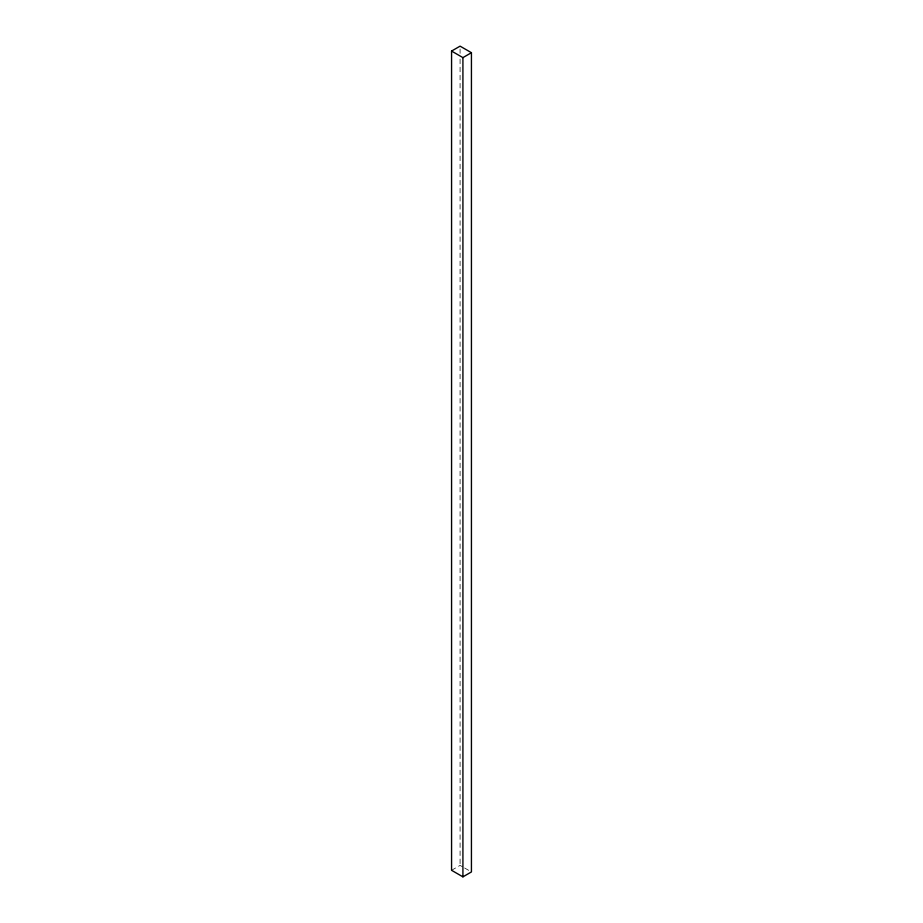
<?xml version="1.0" encoding="UTF-8"?>
<svg xmlns="http://www.w3.org/2000/svg" width="923" height="923" viewBox="0 0 923 923"><rect width="100%" height="100%" fill="white"/><g stroke="black" fill="none" stroke-linecap="round" stroke-linejoin="round"><path stroke-width="0.69" stroke-dasharray="4.62 3.46" d="M451.566 870.297L460.081 865.382L463.484 867.343M464.627 868.001L471.434 871.935M460.081 49.034L460.081 53.349M460.081 59.107L460.081 865.382"/><path stroke-width="1.38" d="M451.566 51.065L460.081 46.15L471.434 52.703L471.434 871.935L462.919 876.85L451.566 870.297L451.566 51.065L462.919 57.618L471.434 52.703M462.919 57.618L462.919 876.85"/></g></svg>
